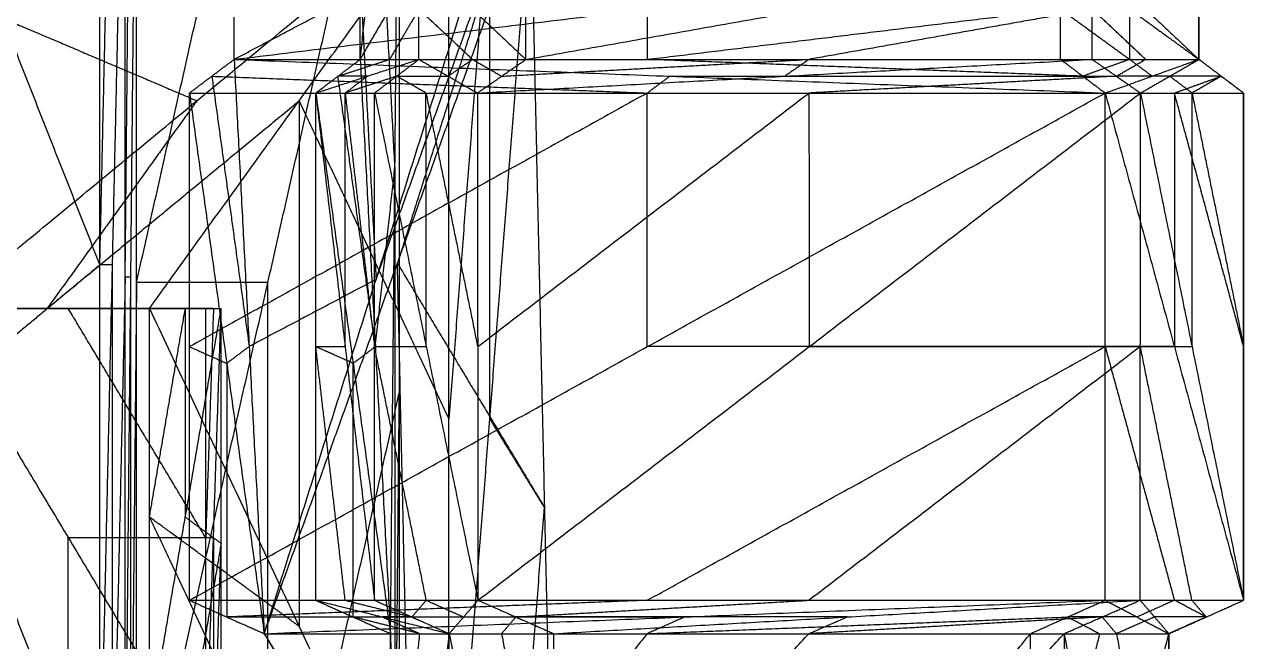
# Model space of a CAD drawing. Header units: millimetres. Extents: x -21 to -10.8, y -12.2 to 12.7.
# Drawn here: x -15.048 to -11.678, y -4.265 to -2.559 of the extents above; entities that cross this region are included whole.
import ezdxf

# ---------------------------------------------------------------- set-up
doc = ezdxf.new("R2010")
doc.units = ezdxf.units.MM
doc.header["$MEASUREMENT"] = 0
doc.layers.add('图层 03', color=5, linetype='Continuous', true_color=0x0000ff)

msp = doc.modelspace()

# ---------------------------------------------------------------- linework, layer by layer
at = {"layer": '图层 03'}
for points in [[(-14.8391, -4.7855, 0.1776), (-14.8391, -3.2245, 0.1776), (-14.8391, -1.6635, 0.1776)], [(-14.8391, -4.7855, 0.1776), (-14.8041, -3.2245, -0.0778), (-14.769, -1.6635, -0.3332)], [(-14.8391, -3.2245, 0.1776), (-14.8216, -2.444, 0.0499), (-14.8041, -1.6635, -0.0778)], [(-14.769, -4.8526, -0.3332), (-14.769, -3.2581, -0.3332), (-14.769, -1.6635, -0.3332)], [(-14.769, -4.8526, -0.3332), (-14.7534, -3.2581, -0.4323), (-14.7377, -1.6635, -0.5314)], [(-14.769, -3.2581, -0.3332), (-14.7612, -2.4608, -0.3827), (-14.7534, -1.6635, -0.4323)], [(-14.7377, -4.8823, -0.5314), (-14.7377, -3.2729, -0.5314), (-14.7377, -1.6635, -0.5314)], [(-14.7377, -4.8823, -0.5314), (-14.3745, -3.2729, -0.762), (-14.0112, -1.6635, -0.9926)], [(-14.7377, -3.2729, -0.5314), (-14.5561, -2.4682, -0.6467), (-14.3745, -1.6635, -0.762)], [(-14.1194, -2.6562, -0.9339), (-14.0653, -2.1598, -0.9633), (-14.0112, -1.6635, -0.9926)], [(-14.0356, -4.2435, -0.9972), (-14.0234, -2.9535, -0.9949), (-14.0112, -1.6635, -0.9926)], [(-14.0112, -5.4839, -0.9926), (-14.0112, -3.5737, -0.9926), (-14.0112, -1.6635, -0.9926)], [(-15.3023, -2.0489, 0.0503), (-15.0707, -2.6367, 0.114), (-14.8391, -3.2245, 0.1776)], [(-14.0234, -2.9535, -0.9949), (-14.0443, -2.5567, -0.9791), (-14.0653, -2.1598, -0.9633)], [(-15.2676, -3.3446, -3.5543), (-14.5708, -2.7705, -3.5539), (-13.874, -2.1964, -3.5535)], [(-14.7019, -3.3446, -3.5535), (-14.2879, -2.7705, -3.5535), (-13.874, -2.1964, -3.5535)], [(-14.3848, -4.2435, -2.5578), (-14.0165, -3.2199, -2.5064), (-13.6483, -2.1964, -2.4549)], [(-13.874, -5.1027, -3.5535), (-13.874, -3.6496, -3.5535), (-13.874, -2.1964, -3.5535)], [(-13.874, -5.1027, -3.5535), (-13.7611, -3.6496, -3.0042), (-13.6483, -2.1964, -2.4549)], [(-13.7611, -2.1964, -3.0042), (-13.8175, -2.923, -3.2788), (-13.874, -3.6496, -3.5535)], [(-13.7611, -3.6496, -3.0042), (-13.7611, -2.923, -3.0042), (-13.7611, -2.1964, -3.0042)], [(-13.6483, -2.1964, -2.4549), (-13.6102, -3.8943, -2.2704), (-13.572, -5.5921, -2.0859)], [(-14.0756, -3.2645, -2.562), (-13.8915, -2.7528, -2.5363), (-13.7074, -2.241, -2.5105)], [(-13.7074, -2.241, -2.5105), (-13.8619, -2.7305, -2.5084), (-14.0165, -3.2199, -2.5064)], [(-14.4679, -2.6562, -2.6249), (-14.1172, -2.4709, -2.5956), (-13.7665, -2.2856, -2.5662)], [(-14.3848, -4.2435, -2.5578), (-14.0756, -3.2645, -2.562), (-13.7665, -2.2856, -2.5662)], [(-14.4679, -2.6562, -2.6249), (-14.4679, -2.5174, -2.6249), (-14.4679, -2.3787, -2.6249)], [(-14.4679, -2.6562, -2.6249), (-13.3258, -2.5174, -2.3836), (-12.1837, -2.3787, -2.1423)], [(-14.1194, -2.6562, -0.9339), (-14.1194, -2.5174, -0.9339), (-14.1194, -2.3787, -0.9339)], [(-14.1194, -2.6562, -0.9339), (-14.0382, -2.5174, -0.4696), (-13.9571, -2.3787, -0.0053)], [(-13.9571, -2.6562, -0.0053), (-13.9571, -2.5174, -0.0053), (-13.9571, -2.3787, -0.0053)], [(-13.9571, -2.3787, -0.0053), (-13.8091, -2.5174, 0.1128), (-13.6612, -2.6562, 0.231)], [(-13.6612, -2.6562, 0.231), (-13.6612, -2.5174, 0.231), (-13.6612, -2.3787, 0.231)], [(-13.6612, -2.6562, 0.231), (-12.8787, -2.5174, 0.231), (-12.0961, -2.3787, 0.231)], [(-12.1837, -2.6562, -2.1423), (-12.1837, -2.5174, -2.1423), (-12.1837, -2.3787, -2.1423)], [(-12.1837, -2.3787, -2.1423), (-11.9924, -2.5174, -1.4981), (-11.801, -2.6562, -0.8539)], [(-12.0961, -2.6562, 0.231), (-12.0961, -2.5174, 0.231), (-12.0961, -2.3787, 0.231)], [(-12.0961, -2.3787, 0.231), (-11.9485, -2.5174, 0.1128), (-11.801, -2.6562, -0.0053)], [(-11.801, -2.6562, -0.8539), (-11.801, -2.5174, -0.8539), (-11.801, -2.3787, -0.8539)], [(-11.801, -2.6562, -0.0053), (-11.801, -2.5174, -0.4296), (-11.801, -2.3787, -0.8539)], [(-11.801, -2.6562, -0.0053), (-11.801, -2.5174, -0.0053), (-11.801, -2.3787, -0.0053)], [(-15.7654, -2.4343, -0.077), (-15.3023, -3.6099, 0.0503), (-14.8391, -4.7855, 0.1776)], [(-15.2676, -2.4743, -3.5543), (-14.9192, -2.6224, -3.5541), (-14.5708, -2.7705, -3.5539)], [(-14.1172, -2.4709, -2.5956), (-14.0964, -2.8677, -2.5788), (-14.0756, -3.2645, -2.562)], [(-13.9571, -2.5174, -0.0053), (-13.9977, -2.5868, -0.2375), (-14.0382, -2.6562, -0.4696)], [(-13.8091, -2.6562, 0.1128), (-13.8831, -2.5868, 0.0537), (-13.9571, -2.5174, -0.0053)], [(-13.3258, -2.6562, -2.3836), (-12.7548, -2.5868, -2.263), (-12.1837, -2.5174, -2.1423)], [(-13.3258, -2.5174, -2.3836), (-13.3258, -2.5868, -2.3836), (-13.3258, -2.6562, -2.3836)], [(-12.0961, -2.5174, 0.231), (-12.4874, -2.5868, 0.231), (-12.8787, -2.6562, 0.231)], [(-12.1837, -2.5174, -2.1423), (-12.0881, -2.5868, -1.8202), (-11.9924, -2.6562, -1.4981)], [(-11.9485, -2.6562, 0.1128), (-12.0223, -2.5868, 0.1719), (-12.0961, -2.5174, 0.231)], [(-11.9924, -2.6562, -1.4981), (-11.9924, -2.5868, -1.4981), (-11.9924, -2.5174, -1.4981)], [(-11.801, -2.6562, -0.4296), (-11.801, -2.5868, -0.4296), (-11.801, -2.5174, -0.4296)], [(-11.801, -2.5174, -0.8539), (-11.801, -2.5868, -0.6417), (-11.801, -2.6562, -0.4296)], [(-14.5914, -2.7492, -2.7233), (-14.5296, -2.7027, -2.6741), (-14.4679, -2.6562, -2.6249)], [(-14.4679, -2.6562, -2.6249), (-14.4263, -3.4498, -2.5914), (-14.3848, -4.2435, -2.5578)], [(-14.4679, -2.6562, -2.6249), (-13.3258, -2.6562, -2.3836), (-12.1837, -2.6562, -2.1423)], [(-14.4679, -2.6562, -2.6249), (-13.264, -2.7027, -2.4332), (-12.0602, -2.7492, -2.2414)], [(-14.2422, -2.7492, -0.892), (-14.1808, -2.7027, -0.913), (-14.1194, -2.6562, -0.9339)], [(-14.2422, -2.7492, -0.892), (-14.0996, -2.7027, -0.4487), (-13.9571, -2.6562, -0.0053)], [(-14.1808, -2.7027, -0.913), (-14.1095, -2.6794, -0.6913), (-14.0382, -2.6562, -0.4696)], [(-14.1194, -2.6562, -0.9339), (-14.0775, -3.4498, -0.9656), (-14.0356, -4.2435, -0.9972)], [(-14.1194, -2.6562, -0.9339), (-14.0382, -2.6562, -0.4696), (-13.9571, -2.6562, -0.0053)], [(-14.0798, -2.7492, 0.1014), (-14.0184, -2.7027, 0.048), (-13.9571, -2.6562, -0.0053)], [(-13.9571, -2.6562, -0.0053), (-13.8762, -2.7027, 0.162), (-13.7954, -2.7492, 0.3294)], [(-13.9571, -2.6562, -0.0053), (-13.8091, -2.6562, 0.1128), (-13.6612, -2.6562, 0.231)], [(-13.8762, -2.7027, 0.162), (-13.8427, -2.6794, 0.1374), (-13.8091, -2.6562, 0.1128)], [(-13.8091, -2.6562, 0.1128), (-13.7687, -2.6794, 0.1965), (-13.7283, -2.7027, 0.2802)], [(-13.7954, -2.7492, 0.3294), (-13.7283, -2.7027, 0.2802), (-13.6612, -2.6562, 0.231)], [(-13.7954, -2.7492, 0.3294), (-12.9457, -2.7027, 0.2802), (-12.0961, -2.6562, 0.231)], [(-13.7283, -2.7027, 0.2802), (-13.3035, -2.6794, 0.2556), (-12.8787, -2.6562, 0.231)], [(-13.6612, -2.6562, 0.231), (-12.8787, -2.6562, 0.231), (-12.0961, -2.6562, 0.231)], [(-12.122, -2.7027, -2.1919), (-12.7239, -2.6794, -2.2877), (-13.3258, -2.6562, -2.3836)], [(-12.8787, -2.6562, 0.231), (-12.9122, -2.6794, 0.2556), (-12.9457, -2.7027, 0.2802)], [(-12.1837, -2.6562, -2.1423), (-12.122, -2.7027, -2.1919), (-12.0602, -2.7492, -2.2414)], [(-12.1837, -2.6562, -2.1423), (-11.9924, -2.6562, -1.4981), (-11.801, -2.6562, -0.8539)], [(-11.9924, -2.6562, -1.4981), (-12.0572, -2.6794, -1.845), (-12.122, -2.7027, -2.1919)], [(-12.0961, -2.6562, 0.231), (-12.0294, -2.7027, 0.2802), (-11.9626, -2.7492, 0.3294)], [(-12.0961, -2.6562, 0.231), (-11.9485, -2.6562, 0.1128), (-11.801, -2.6562, -0.0053)], [(-12.0602, -2.7492, -2.2414), (-11.9306, -2.7027, -1.5476), (-11.801, -2.6562, -0.8539)], [(-12.0294, -2.7027, 0.2802), (-11.9889, -2.6794, 0.1965), (-11.9485, -2.6562, 0.1128)], [(-11.9306, -2.7027, -1.5476), (-11.9615, -2.6794, -1.5229), (-11.9924, -2.6562, -1.4981)], [(-11.9626, -2.7492, 0.3294), (-11.8818, -2.7027, 0.162), (-11.801, -2.6562, -0.0053)], [(-11.801, -2.6562, -0.8539), (-11.801, -2.6562, -0.4296), (-11.801, -2.6562, -0.0053)], [(-11.801, -2.6562, -0.8539), (-11.7393, -2.7027, -0.8005), (-11.6775, -2.7492, -0.7471)], [(-11.801, -2.6562, -0.0053), (-11.7393, -2.7027, -0.3762), (-11.6775, -2.7492, -0.7471)], [(-11.801, -2.6562, -0.0053), (-11.7393, -2.7027, 0.048), (-11.6775, -2.7492, 0.1014)], [(-11.801, -2.6562, -0.4296), (-11.7701, -2.6794, -0.6151), (-11.7393, -2.7027, -0.8005)], [(-11.7393, -2.7027, -0.3762), (-11.7701, -2.6794, -0.4029), (-11.801, -2.6562, -0.4296)], [(-14.5296, -2.7027, -2.6741), (-13.9277, -2.7259, -2.5782), (-13.3258, -2.7492, -2.4823)], [(-14.5296, -2.7027, -2.6741), (-14.478, -3.0762, -2.6327), (-14.4263, -3.4498, -2.5914)], [(-14.0996, -2.7027, -0.4487), (-14.1402, -2.7027, -0.6808), (-14.1808, -2.7027, -0.913)], [(-14.0775, -3.4498, -0.9656), (-14.1292, -3.0762, -0.9393), (-14.1808, -2.7027, -0.913)], [(-14.161, -2.7492, -0.3953), (-14.1303, -2.7259, -0.422), (-14.0996, -2.7027, -0.4487)], [(-14.0184, -2.7027, 0.048), (-14.0897, -2.7259, -0.1736), (-14.161, -2.7492, -0.3953)], [(-14.0184, -2.7027, 0.048), (-13.9473, -2.7027, 0.105), (-13.8762, -2.7027, 0.162)], [(-13.9376, -2.7492, 0.2154), (-13.978, -2.7259, 0.1317), (-14.0184, -2.7027, 0.048)], [(-13.3258, -2.7492, -2.4823), (-13.2949, -2.7259, -2.4578), (-13.264, -2.7027, -2.4332)], [(-13.264, -2.7027, -2.4332), (-12.693, -2.7027, -2.3125), (-12.122, -2.7027, -2.1919)], [(-12.9457, -2.7027, 0.2802), (-12.4875, -2.7027, 0.2802), (-12.0294, -2.7027, 0.2802)], [(-12.0294, -2.7027, 0.2802), (-12.4542, -2.7259, 0.3048), (-12.879, -2.7492, 0.3294)], [(-11.8818, -2.7027, 0.162), (-11.9556, -2.7027, 0.2211), (-12.0294, -2.7027, 0.2802)], [(-11.7393, -2.7027, -0.8005), (-11.8349, -2.7027, -1.1741), (-11.9306, -2.7027, -1.5476)], [(-11.8201, -2.7492, 0.2154), (-11.851, -2.7259, 0.1887), (-11.8818, -2.7027, 0.162)], [(-11.8689, -2.7492, -1.4943), (-11.8041, -2.7259, -1.1474), (-11.7393, -2.7027, -0.8005)], [(-11.7393, -2.7027, 0.048), (-11.7797, -2.7259, 0.1317), (-11.8201, -2.7492, 0.2154)], [(-11.7393, -2.7027, 0.048), (-11.7393, -2.7027, -0.1641), (-11.7393, -2.7027, -0.3762)], [(-11.6775, -2.7492, -0.3229), (-11.7084, -2.7259, -0.1374), (-11.7393, -2.7027, 0.048)], [(-14.5914, -4.1512, -2.7233), (-14.5914, -3.4502, -2.7233), (-14.5914, -2.7492, -2.7233)], [(-14.5914, -4.1512, -2.7233), (-13.3258, -3.4502, -2.4823), (-12.0602, -2.7492, -2.2414)], [(-14.5914, -2.7492, -2.7233), (-14.4881, -3.4963, -2.6405), (-14.3848, -4.2435, -2.5578)], [(-14.5914, -2.7492, -2.7233), (-13.3258, -2.7492, -2.4823), (-12.0602, -2.7492, -2.2414)], [(-13.3258, -2.7492, -2.4823), (-13.9586, -3.0997, -2.6028), (-14.5914, -3.4502, -2.7233)], [(-14.2422, -4.1512, -0.8928), (-14.2422, -3.4502, -0.8924), (-14.2422, -2.7492, -0.892)], [(-14.2422, -2.7492, -0.892), (-14.161, -3.4502, -0.3957), (-14.0798, -4.1512, 0.1006)], [(-14.2422, -2.7492, -0.892), (-14.161, -2.7492, -0.3953), (-14.0798, -2.7492, 0.1014)], [(-14.2422, -2.7492, -0.892), (-14.1389, -3.4963, -0.9446), (-14.0356, -4.2435, -0.9972)], [(-14.161, -2.7492, -0.3953), (-14.1204, -3.0997, -0.1471), (-14.0798, -3.4502, 0.101)], [(-14.161, -3.4502, -0.3957), (-14.161, -3.0997, -0.3955), (-14.161, -2.7492, -0.3953)], [(-14.0798, -4.1512, 0.1006), (-14.0798, -3.4502, 0.101), (-14.0798, -2.7492, 0.1014)], [(-14.0798, -2.7492, 0.1014), (-13.9376, -2.7492, 0.2154), (-13.7954, -2.7492, 0.3294)], [(-14.0798, -2.7492, 0.1014), (-13.9368, -3.4502, 0.2154), (-13.7939, -4.1512, 0.3294)], [(-13.9376, -2.7492, 0.2154), (-13.8661, -3.0997, 0.2724), (-13.7947, -3.4502, 0.3294)], [(-13.9368, -3.4502, 0.2154), (-13.9372, -3.0997, 0.2154), (-13.9376, -2.7492, 0.2154)], [(-13.7954, -2.7492, 0.3294), (-13.7947, -3.4502, 0.3294), (-13.7939, -4.1512, 0.3294)], [(-13.7954, -2.7492, 0.3294), (-12.879, -2.7492, 0.3294), (-11.9626, -2.7492, 0.3294)], [(-13.7947, -3.4502, 0.3294), (-13.3368, -3.0997, 0.3294), (-12.879, -2.7492, 0.3294)], [(-13.7939, -4.1512, 0.3294), (-12.8783, -3.4502, 0.3294), (-11.9626, -2.7492, 0.3294)], [(-13.3258, -3.4502, -2.4823), (-13.3258, -3.0997, -2.4823), (-13.3258, -2.7492, -2.4823)], [(-12.879, -2.7492, 0.3294), (-12.8787, -3.0997, 0.3294), (-12.8783, -3.4502, 0.3294)], [(-12.0602, -4.1512, -2.2414), (-12.0602, -3.4502, -2.2414), (-12.0602, -2.7492, -2.2414)], [(-12.0602, -2.7492, -2.2414), (-11.8689, -3.4502, -1.4947), (-11.6775, -4.1512, -0.7479)], [(-12.0602, -2.7492, -2.2414), (-11.8689, -2.7492, -1.4943), (-11.6775, -2.7492, -0.7471)], [(-11.9634, -4.1512, 0.3294), (-11.963, -3.4502, 0.3294), (-11.9626, -2.7492, 0.3294)], [(-11.9626, -2.7492, 0.3294), (-11.8201, -3.4502, 0.215), (-11.6775, -4.1512, 0.1006)], [(-11.9626, -2.7492, 0.3294), (-11.8201, -2.7492, 0.2154), (-11.6775, -2.7492, 0.1014)], [(-11.8689, -2.7492, -1.4943), (-11.8689, -3.0997, -1.4945), (-11.8689, -3.4502, -1.4947)], [(-11.6775, -3.4502, -0.7475), (-11.7732, -3.0997, -1.1209), (-11.8689, -2.7492, -1.4943)], [(-11.8201, -2.7492, 0.2154), (-11.7488, -3.0997, 0.1582), (-11.6775, -3.4502, 0.101)], [(-11.8201, -3.4502, 0.215), (-11.8201, -3.0997, 0.2152), (-11.8201, -2.7492, 0.2154)], [(-11.6775, -4.1512, -0.7479), (-11.6775, -3.4502, -0.7475), (-11.6775, -2.7492, -0.7471)], [(-11.6775, -4.1512, 0.1006), (-11.6775, -3.4502, -0.3233), (-11.6775, -2.7492, -0.7471)], [(-11.6775, -4.1512, 0.1006), (-11.6775, -3.4502, 0.101), (-11.6775, -2.7492, 0.1014)], [(-11.6775, -2.7492, -0.7471), (-11.6775, -2.7492, -0.3229), (-11.6775, -2.7492, 0.1014)], [(-11.6775, -2.7492, -0.3229), (-11.6775, -3.0997, -0.3231), (-11.6775, -3.4502, -0.3233)], [(-11.6775, -3.4502, 0.101), (-11.6775, -3.0997, -0.1109), (-11.6775, -2.7492, -0.3229)], [(-14.9848, -3.3446, -3.5539), (-14.6363, -3.0576, -3.5537), (-14.2879, -2.7705, -3.5535)], [(-14.5708, -2.7705, -3.5539), (-14.7778, -3.0576, -3.5539), (-14.9848, -3.3446, -3.5539)], [(-14.2879, -2.7705, -3.5535), (-14.2879, -3.4971, -3.5535), (-14.2879, -4.2236, -3.5535)], [(-13.874, -3.6496, -3.5535), (-14.0809, -3.21, -3.5535), (-14.2879, -2.7705, -3.5535)], [(-14.0775, -3.4498, -0.9656), (-14.0504, -3.2017, -0.9802), (-14.0234, -2.9535, -0.9949)], [(-14.0234, -2.9535, -0.9949), (-14.0234, -3.9086, -0.9949), (-14.0234, -4.8637, -0.9949)], [(-14.8391, -3.2245, 0.1776), (-15.0707, -3.4172, 0.114), (-15.3023, -3.6099, 0.0503)], [(-14.8041, -3.2245, -0.0778), (-14.8216, -3.2245, 0.0499), (-14.8391, -3.2245, 0.1776)], [(-14.8041, -4.8191, -0.0778), (-14.8041, -4.0218, -0.0778), (-14.8041, -3.2245, -0.0778)], [(-14.0165, -3.2199, -2.5064), (-13.8133, -3.5571, -2.3884), (-13.6102, -3.8943, -2.2704)], [(-13.9784, -4.9178, -2.3219), (-13.9975, -4.0689, -2.4141), (-14.0165, -3.2199, -2.5064)], [(-14.769, -3.2581, -0.3332), (-14.7865, -4.0386, -0.2055), (-14.8041, -4.8191, -0.0778)], [(-14.7534, -3.2581, -0.4323), (-14.7612, -3.2581, -0.3827), (-14.769, -3.2581, -0.3332)], [(-14.7534, -4.8675, -0.4323), (-14.7534, -4.0628, -0.4323), (-14.7534, -3.2581, -0.4323)], [(-14.0756, -3.2645, -2.562), (-14.251, -3.3572, -2.5767), (-14.4263, -3.4498, -2.5914)], [(-14.7377, -3.2729, -0.5314), (-14.7456, -4.0702, -0.4818), (-14.7534, -4.8675, -0.4323)], [(-14.3745, -3.2729, -0.762), (-14.5561, -3.2729, -0.6467), (-14.7377, -3.2729, -0.5314)], [(-14.3745, -5.1831, -0.762), (-14.3745, -4.228, -0.762), (-14.3745, -3.2729, -0.762)], [(-16.752, -3.3446, 0.5314), (-15.6355, -4.3052, 0.839), (-14.5189, -5.2658, 1.1466)], [(-16.6155, -3.3446, 0.4262), (-15.5672, -4.3052, 0.7864), (-14.5189, -5.2658, 1.1466)], [(-16.6155, -3.3446, 0.4262), (-15.4994, -4.3052, 0.7338), (-14.3832, -5.2658, 1.0414)], [(-15.3065, -3.3446, -4.1055), (-15.0042, -3.3446, -3.8295), (-14.7019, -3.3446, -3.5535)], [(-15.3065, -3.3446, -4.1055), (-14.9264, -3.9781, -4.1055), (-14.5464, -4.6117, -4.1055)], [(-15.3065, -3.3446, -4.1055), (-14.9264, -3.3446, -4.1055), (-14.5464, -3.3446, -4.1055)], [(-15.3065, -3.3446, -4.1055), (-14.9051, -3.3446, -4.0014), (-14.5037, -3.3446, -3.8973)], [(-15.287, -3.3446, -3.8299), (-15.1456, -3.3446, -3.8297), (-15.0042, -3.3446, -3.8295)], [(-14.9848, -3.3446, -3.5539), (-15.1359, -3.3446, -3.6919), (-15.287, -3.3446, -3.8299)], [(-15.2676, -3.3446, -3.5543), (-14.9848, -3.3446, -3.5539), (-14.7019, -3.3446, -3.5535)], [(-15.0042, -3.3446, -3.8295), (-14.9546, -3.3446, -3.9154), (-14.9051, -3.3446, -4.0014)], [(-14.6028, -3.3446, -3.7254), (-14.8035, -3.3446, -3.7774), (-15.0042, -3.3446, -3.8295)], [(-14.5464, -3.9781, -4.1055), (-14.7364, -3.6614, -4.1055), (-14.9264, -3.3446, -4.1055)], [(-14.9264, -3.3446, -4.1055), (-14.7257, -3.3446, -4.0534), (-14.525, -3.3446, -4.0014)], [(-14.525, -3.3446, -4.0014), (-14.7151, -3.3446, -4.0014), (-14.9051, -3.3446, -4.0014)], [(-14.7019, -4.4981, -3.5535), (-14.7019, -3.9213, -3.5535), (-14.7019, -3.3446, -3.5535)], [(-14.7019, -4.4981, -3.5535), (-14.6028, -3.9213, -3.7254), (-14.5037, -3.3446, -3.8973)], [(-14.7019, -3.3446, -3.5535), (-14.6028, -3.3446, -3.7254), (-14.5037, -3.3446, -3.8973)], [(-14.7019, -3.3446, -3.5535), (-14.2879, -4.2236, -3.5535), (-13.874, -5.1027, -3.5535)], [(-14.7019, -3.9213, -3.5535), (-14.6524, -3.633, -3.6395), (-14.6028, -3.3446, -3.7254)], [(-14.6028, -3.3446, -3.7254), (-14.6028, -3.633, -3.7254), (-14.6028, -3.9213, -3.7254)], [(-14.5464, -4.6117, -4.1055), (-14.5464, -3.9781, -4.1055), (-14.5464, -3.3446, -4.1055)], [(-14.5464, -4.6117, -4.1055), (-14.525, -3.9781, -4.0014), (-14.5037, -3.3446, -3.8973)], [(-14.5464, -3.3446, -4.1055), (-14.525, -3.3446, -4.0014), (-14.5037, -3.3446, -3.8973)], [(-14.525, -3.3446, -4.0014), (-14.5357, -3.6614, -4.0534), (-14.5464, -3.9781, -4.1055)], [(-14.5037, -4.6429, -3.8973), (-14.5037, -3.9938, -3.8973), (-14.5037, -3.3446, -3.8973)], [(-14.5914, -3.4502, -2.7233), (-14.5397, -3.4733, -2.6819), (-14.4881, -3.4963, -2.6405)], [(-14.4263, -3.4498, -2.5914), (-14.4572, -3.4731, -2.6159), (-14.4881, -3.4963, -2.6405)], [(-14.2422, -3.4502, -0.8924), (-14.2016, -3.4502, -0.644), (-14.161, -3.4502, -0.3957)], [(-14.161, -4.1512, -0.3961), (-14.2016, -3.8007, -0.6442), (-14.2422, -3.4502, -0.8924)], [(-14.1389, -3.4963, -0.9446), (-14.1905, -3.4733, -0.9185), (-14.2422, -3.4502, -0.8924)], [(-14.1389, -3.4963, -0.9446), (-14.1082, -3.4731, -0.9551), (-14.0775, -3.4498, -0.9656)], [(-14.0798, -3.4502, 0.101), (-14.0083, -3.4502, 0.1582), (-13.9368, -3.4502, 0.2154)], [(-13.9368, -4.1512, 0.215), (-14.0083, -3.8007, 0.158), (-14.0798, -3.4502, 0.101)], [(-12.0602, -3.4502, -2.2414), (-12.693, -3.4502, -2.3619), (-13.3258, -3.4502, -2.4823)], [(-13.3258, -4.1512, -2.4823), (-12.693, -3.8007, -2.3619), (-12.0602, -3.4502, -2.2414)], [(-11.963, -3.4502, 0.3294), (-12.4208, -3.8007, 0.3294), (-12.8787, -4.1512, 0.3294)], [(-12.8783, -3.4502, 0.3294), (-12.4206, -3.4502, 0.3294), (-11.963, -3.4502, 0.3294)], [(-12.0602, -3.4502, -2.2414), (-11.9645, -3.8007, -1.868), (-11.8689, -4.1512, -1.4947)], [(-11.8689, -3.4502, -1.4947), (-11.9645, -3.4502, -1.868), (-12.0602, -3.4502, -2.2414)], [(-11.963, -3.4502, 0.3294), (-11.8916, -3.4502, 0.2722), (-11.8201, -3.4502, 0.215)], [(-11.8205, -4.1512, 0.215), (-11.8917, -3.8007, 0.2722), (-11.963, -3.4502, 0.3294)], [(-11.6775, -3.4502, -0.7475), (-11.6775, -3.8007, -0.5356), (-11.6775, -4.1512, -0.3236)], [(-11.6775, -3.4502, -0.3233), (-11.6775, -3.4502, -0.5354), (-11.6775, -3.4502, -0.7475)], [(-14.4881, -3.4963, -2.6405), (-14.4881, -3.8468, -2.6405), (-14.4881, -4.1973, -2.6405)], [(-14.1389, -4.1973, -0.945), (-14.1389, -3.8468, -0.9448), (-14.1389, -3.4963, -0.9446)], [(-14.0112, -3.5737, -0.9926), (-14.1928, -4.3784, -0.8773), (-14.3745, -5.1831, -0.762)], [(-14.0234, -4.8637, -0.9949), (-14.0173, -4.2187, -0.9938), (-14.0112, -3.5737, -0.9926)], [(-13.6102, -3.8943, -2.2704), (-13.6856, -3.7719, -2.6373), (-13.7611, -3.6496, -3.0042)], [(-15.924, -3.8501, -0.1212), (-15.1536, -4.5579, 0.4601), (-14.3832, -5.2658, 1.0414)], [(-13.723, -5.3474, -2.8197), (-13.6666, -4.6208, -2.545), (-13.6102, -3.8943, -2.2704)], [(-14.7019, -3.9213, -3.5535), (-14.4949, -4.3609, -3.5535), (-14.2879, -4.8004, -3.5535)], [(-14.2879, -4.2236, -3.5535), (-14.4949, -4.0725, -3.5535), (-14.7019, -3.9213, -3.5535)], [(-14.6028, -3.9213, -3.7254), (-14.5532, -3.9576, -3.8114), (-14.5037, -3.9938, -3.8973)], [(-15.7654, -3.9873, -0.0778), (-15.3023, -4.3864, 0.0499), (-14.8391, -4.7855, 0.1776)], [(-15.7654, -3.9873, -0.0778), (-15.0743, -4.6266, 0.4818), (-14.3832, -5.2658, 1.0414)], [(-14.9264, -3.9781, -4.1055), (-14.7364, -3.9781, -4.1055), (-14.5464, -3.9781, -4.1055)], [(-14.9264, -4.9288, -4.1112), (-14.9264, -4.4535, -4.1083), (-14.9264, -3.9781, -4.1055)], [(-14.5037, -3.9938, -3.8973), (-14.5532, -4.2821, -3.8114), (-14.6028, -4.5705, -3.7254)], [(-14.5464, -3.9781, -4.1055), (-14.5357, -3.9781, -4.0534), (-14.525, -3.9781, -4.0014)], [(-14.525, -3.9781, -4.0014), (-14.525, -4.3027, -4.0014), (-14.525, -4.6273, -4.0014)], [(-14.525, -4.6273, -4.0014), (-14.5144, -4.3105, -3.9494), (-14.5037, -3.9938, -3.8973)], [(-14.5914, -4.1512, -2.7233), (-14.4881, -4.1973, -2.6405), (-14.3848, -4.2435, -2.5578)], [(-14.5914, -4.1512, -2.7233), (-13.3258, -4.1512, -2.4823), (-12.0602, -4.1512, -2.2414)], [(-13.3258, -4.1512, -2.4823), (-13.9069, -4.1743, -2.5614), (-14.4881, -4.1973, -2.6405)], [(-14.3848, -4.2435, -2.5578), (-13.2225, -4.1973, -2.3996), (-12.0602, -4.1512, -2.2414)], [(-14.2422, -4.1512, -0.8928), (-14.161, -4.1512, -0.3961), (-14.0798, -4.1512, 0.1006)], [(-14.2422, -4.1512, -0.8928), (-14.1389, -4.1973, -0.945), (-14.0356, -4.2435, -0.9972)], [(-14.2422, -4.1512, -0.8928), (-14.0577, -4.1973, -0.4799), (-13.8732, -4.2435, -0.0671)], [(-14.161, -4.1512, -0.3961), (-14.0687, -4.1743, -0.1896), (-13.9765, -4.1973, 0.0168)], [(-14.0798, -4.1512, 0.1006), (-13.9765, -4.1973, 0.0168), (-13.8732, -4.2435, -0.0671)], [(-14.0798, -4.1512, 0.1006), (-13.9368, -4.1512, 0.215), (-13.7939, -4.1512, 0.3294)], [(-13.9765, -4.1973, 0.0168), (-13.9567, -4.1743, 0.1159), (-13.9368, -4.1512, 0.215)], [(-13.9368, -4.1512, 0.215), (-13.8852, -4.1743, 0.1731), (-13.8335, -4.1973, 0.1311)], [(-13.8732, -4.2435, -0.0671), (-13.8335, -4.1973, 0.1311), (-13.7939, -4.1512, 0.3294)], [(-13.7939, -4.1512, 0.3294), (-13.6891, -4.1973, 0.2466), (-13.5842, -4.2435, 0.1639)], [(-13.7939, -4.1512, 0.3294), (-12.8787, -4.1512, 0.3294), (-11.9634, -4.1512, 0.3294)], [(-13.6891, -4.1973, 0.2466), (-13.2839, -4.1743, 0.288), (-12.8787, -4.1512, 0.3294)], [(-13.5842, -4.2435, 0.1639), (-12.7738, -4.1973, 0.2466), (-11.9634, -4.1512, 0.3294)], [(-12.2668, -4.2435, -2.076), (-12.1635, -4.1973, -2.1587), (-12.0602, -4.1512, -2.2414)], [(-12.1738, -4.2435, 0.1639), (-12.0686, -4.1973, 0.2466), (-11.9634, -4.1512, 0.3294)], [(-12.0602, -4.1512, -2.2414), (-11.9722, -4.1973, -1.5789), (-11.8841, -4.2435, -0.9164)], [(-12.0602, -4.1512, -2.2414), (-11.8689, -4.1512, -1.4947), (-11.6775, -4.1512, -0.7479)], [(-11.8689, -4.1512, -1.4947), (-11.9205, -4.1743, -1.5368), (-11.9722, -4.1973, -1.5789)], [(-11.9634, -4.1512, 0.3294), (-11.9238, -4.1973, 0.1311), (-11.8841, -4.2435, -0.0671)], [(-11.9634, -4.1512, 0.3294), (-11.8205, -4.1512, 0.215), (-11.6775, -4.1512, 0.1006)], [(-11.8841, -4.2435, -0.9164), (-11.7808, -4.1973, -0.8321), (-11.6775, -4.1512, -0.7479)], [(-11.8841, -4.2435, -0.0671), (-11.7808, -4.1973, -0.4075), (-11.6775, -4.1512, -0.7479)], [(-11.8841, -4.2435, -0.0671), (-11.7808, -4.1973, 0.0168), (-11.6775, -4.1512, 0.1006)], [(-11.7808, -4.1973, -0.8321), (-11.8248, -4.1743, -1.1634), (-11.8689, -4.1512, -1.4947)], [(-11.8205, -4.1512, 0.215), (-11.8006, -4.1743, 0.1159), (-11.7808, -4.1973, 0.0168)], [(-11.7808, -4.1973, 0.0168), (-11.7292, -4.1743, -0.1534), (-11.6775, -4.1512, -0.3236)], [(-11.6775, -4.1512, -0.7479), (-11.6775, -4.1512, -0.3236), (-11.6775, -4.1512, 0.1006)], [(-14.4881, -4.1973, -2.6405), (-13.8553, -4.1973, -2.5201), (-13.2225, -4.1973, -2.3996)], [(-13.9544, -4.2435, -0.5321), (-14.0466, -4.2204, -0.7386), (-14.1389, -4.1973, -0.945)], [(-14.0577, -4.1973, -0.4799), (-14.006, -4.2204, -0.506), (-13.9544, -4.2435, -0.5321)], [(-13.9765, -4.1973, 0.0168), (-14.0171, -4.1973, -0.2316), (-14.0577, -4.1973, -0.4799)], [(-13.8335, -4.1973, 0.1311), (-13.7613, -4.1973, 0.1889), (-13.6891, -4.1973, 0.2466)], [(-13.6891, -4.1973, 0.2466), (-13.7089, -4.2204, 0.1475), (-13.7287, -4.2435, 0.0484)], [(-12.7738, -4.1973, 0.2466), (-13.2314, -4.1973, 0.2466), (-13.6891, -4.1973, 0.2466)], [(-13.3258, -4.2435, -2.3169), (-12.7447, -4.2204, -2.2378), (-12.1635, -4.1973, -2.1587)], [(-13.2225, -4.1973, -2.3996), (-13.2741, -4.2204, -2.3583), (-13.3258, -4.2435, -2.3169)], [(-12.879, -4.2435, 0.1639), (-12.8264, -4.2204, 0.2053), (-12.7738, -4.1973, 0.2466)], [(-12.0686, -4.1973, 0.2466), (-12.4738, -4.2204, 0.2053), (-12.879, -4.2435, 0.1639)], [(-12.1635, -4.1973, -2.1587), (-12.1195, -4.2204, -1.8274), (-12.0755, -4.2435, -1.4962)], [(-11.9722, -4.1973, -1.5789), (-12.0679, -4.1973, -1.8688), (-12.1635, -4.1973, -2.1587)], [(-12.029, -4.2435, 0.0484), (-12.0488, -4.2204, 0.1475), (-12.0686, -4.1973, 0.2466)], [(-11.9238, -4.1973, 0.1311), (-11.9764, -4.2204, 0.0898), (-12.029, -4.2435, 0.0484)], [(-11.7808, -4.1973, 0.0168), (-11.8523, -4.1973, 0.074), (-11.9238, -4.1973, 0.1311)], [(-11.8841, -4.2435, -0.4917), (-11.8325, -4.2204, -0.4496), (-11.7808, -4.1973, -0.4075)], [(-11.7808, -4.1973, -0.8321), (-11.8325, -4.2204, -0.6619), (-11.8841, -4.2435, -0.4917)], [(-11.7808, -4.1973, -0.4075), (-11.7808, -4.1973, -0.1954), (-11.7808, -4.1973, 0.0168)], [(-14.3848, -4.2435, -2.5578), (-13.9784, -4.9178, -2.3219), (-13.572, -5.5921, -2.0859)], [(-14.3848, -4.2435, -2.5578), (-13.9437, -5.0078, -2.4576), (-13.5027, -5.772, -2.3573)], [(-14.3848, -4.2435, -2.5578), (-13.3258, -4.2435, -2.3169), (-12.2668, -4.2435, -2.076)], [(-14.0356, -5.772, -0.9949), (-14.0356, -5.0078, -0.9961), (-14.0356, -4.2435, -0.9972)], [(-14.0356, -5.772, -0.9949), (-13.9544, -5.0078, -0.531), (-13.8732, -4.2435, -0.0671)], [(-14.0356, -4.2435, -0.9972), (-14.0234, -4.8637, -0.9949), (-14.0112, -5.4839, -0.9926)], [(-14.0356, -4.2435, -0.9972), (-13.9544, -4.2435, -0.5321), (-13.8732, -4.2435, -0.0671)], [(-14.0356, -5.0078, -0.9961), (-13.995, -4.6256, -0.7641), (-13.9544, -4.2435, -0.5321)], [(-13.3258, -4.2435, -2.3169), (-13.6348, -4.6256, -2.3872), (-13.9437, -5.0078, -2.4576)], [(-13.8732, -5.772, -0.0648), (-13.8732, -5.0078, -0.0659), (-13.8732, -4.2435, -0.0671)], [(-13.8732, -4.2435, -0.0671), (-13.7302, -5.0078, 0.0484), (-13.5873, -5.772, 0.1639)], [(-13.8732, -4.2435, -0.0671), (-13.7287, -4.2435, 0.0484), (-13.5842, -4.2435, 0.1639)], [(-13.7287, -4.2435, 0.0484), (-13.6572, -4.6256, 0.1062), (-13.5858, -5.0078, 0.1639)], [(-13.5873, -5.772, 0.1639), (-13.5858, -5.0078, 0.1639), (-13.5842, -4.2435, 0.1639)], [(-13.5873, -5.772, 0.1639), (-12.8806, -5.0078, 0.1639), (-12.1738, -4.2435, 0.1639)], [(-13.5858, -5.0078, 0.1639), (-13.2324, -4.6256, 0.1639), (-12.879, -4.2435, 0.1639)], [(-13.5842, -4.2435, 0.1639), (-12.879, -4.2435, 0.1639), (-12.1738, -4.2435, 0.1639)], [(-13.5027, -5.772, -2.3573), (-12.8848, -5.0078, -2.2166), (-12.2668, -4.2435, -2.076)], [(-12.2668, -5.772, -2.076), (-12.2668, -5.0078, -2.076), (-12.2668, -4.2435, -2.076)], [(-12.2668, -5.772, -2.076), (-12.0755, -5.0078, -1.4962), (-11.8841, -4.2435, -0.9164)], [(-12.2668, -4.2435, -2.076), (-12.0755, -4.2435, -1.4962), (-11.8841, -4.2435, -0.9164)], [(-12.0755, -4.2435, -1.4962), (-12.1712, -4.6256, -1.7861), (-12.2668, -5.0078, -2.076)], [(-12.1738, -4.2435, 0.1639), (-12.1719, -5.0078, 0.1639), (-12.17, -5.772, 0.1639)], [(-12.1738, -4.2435, 0.1639), (-12.029, -5.0078, 0.0496), (-11.8841, -5.772, -0.0648)], [(-12.1738, -4.2435, 0.1639), (-12.029, -4.2435, 0.0484), (-11.8841, -4.2435, -0.0671)], [(-12.029, -4.2435, 0.0484), (-11.9565, -4.6256, -0.0088), (-11.8841, -5.0078, -0.0659)], [(-11.8841, -5.772, -0.9133), (-11.8841, -5.0078, -0.9149), (-11.8841, -4.2435, -0.9164)], [(-11.8841, -5.772, -0.9133), (-11.8841, -5.0078, -0.4902), (-11.8841, -4.2435, -0.0671)], [(-11.8841, -5.772, -0.0648), (-11.8841, -5.0078, -0.0659), (-11.8841, -4.2435, -0.0671)], [(-11.8841, -4.2435, -0.9164), (-11.8841, -4.2435, -0.4917), (-11.8841, -4.2435, -0.0671)], [(-11.8841, -4.2435, -0.4917), (-11.8841, -4.6256, -0.7033), (-11.8841, -5.0078, -0.9149)]]:
    msp.add_open_spline(points, degree=2, dxfattribs=at)

doc.saveas('drawing.dxf')
